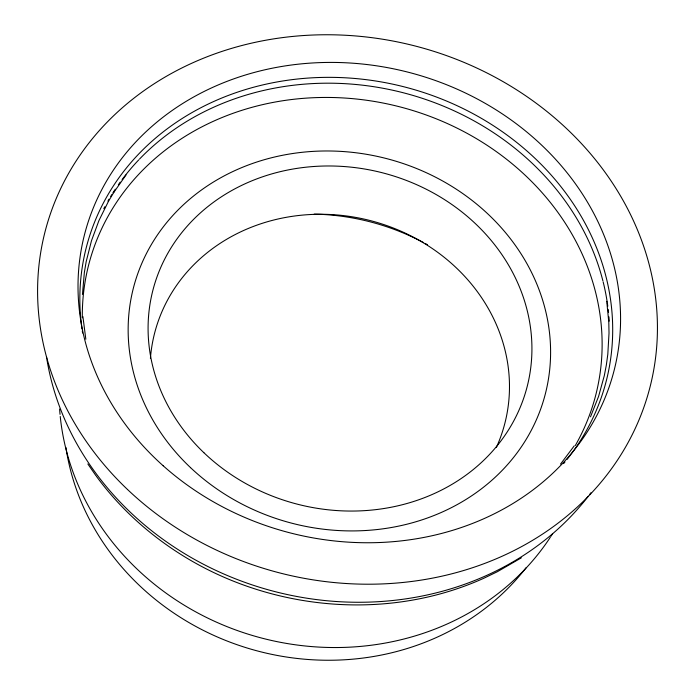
<?xml version="1.0" encoding="UTF-8"?>
<svg xmlns="http://www.w3.org/2000/svg" width="695" height="695" viewBox="0 0 695 695"><rect width="100%" height="100%" fill="white"/><g stroke="black" fill="none" stroke-linecap="round" stroke-linejoin="round"><path stroke-width="1.04" d="M82.453 294.419L84.364 272.423L86.189 261.633L91.471 240.765L98.942 220.55L108.368 201.515L113.832 192.315M590.515 416.826L598.586 396.402L604.311 375.63L606.344 365.014L607.804 354.354L609.02 333.131L608.803 322.428L606.761 301.352M113.728 192.489L126.021 174.992M574.218 445.886L560.509 464.112M521.337 557.833L497.229 571.785L483.894 578.214C387.74 621.643 271.015 610.792 182.055 555.166L181.786 554.992C148.704 534.316 119.314 507.637 96.266 476.118M87.839 463.965L95.867 475.571M85.824 339.195L82.913 316.616M81.984 328.883A268.418 234.667 14.5 0 1 404.577 86.962A268.418 234.667 14.5 0 1 570.838 454.504M570.213 455.347A268.418 234.667 14.5 0 1 566.981 459.491M564.992 461.958A268.418 234.667 14.5 0 1 563.645 463.582M82.618 333.035A268.418 234.667 14.5 0 1 82.297 330.959M103.807 208.63A266.48 233.442 14.5 0 1 104.815 206.728M107.942 201.072A266.48 233.442 14.5 0 1 109.019 199.213M110.679 196.45A266.48 233.442 14.5 0 1 111.808 194.617M112.955 192.793A266.48 233.442 14.5 0 1 115.3 189.196M118.332 184.757A266.48 233.442 14.5 0 1 120.209 182.133M122.12 179.545A266.48 233.442 14.5 0 1 138.765 159.859M139.513 159.085A266.48 233.442 14.5 0 1 404.698 93.13A266.48 233.442 14.5 0 1 602.895 280.858M603.156 281.901A266.48 233.442 14.5 0 1 607.178 301.917M607.334 302.977A266.48 233.442 14.5 0 1 607.786 306.174M608.186 309.371A266.48 233.442 14.5 0 1 608.533 312.576M608.924 316.851A266.48 233.442 14.5 0 1 609.237 321.142M82.314 317.858A261.763 230.436 14.5 0 1 400.025 106.9A261.763 230.436 14.5 0 1 575.295 445.556M150.415 358.385A180.839 162.812 14.5 0 1 370.287 220.584A180.839 162.812 14.5 0 1 496.352 447.458M590.898 492.781A298.998 263.561 14.5 0 1 589.595 494.519M588.274 496.239A298.998 263.561 14.5 0 1 276.68 592.053A298.998 263.561 14.5 0 1 47.008 359.967M46.826 358.889A298.998 263.561 14.5 0 1 46.487 356.743M552.647 533.647A265.142 240.774 14.5 0 1 550.935 536.332M550.353 537.218A265.142 240.774 14.5 0 1 265.742 639.096A265.142 240.774 14.5 0 1 60.239 416.47M60.031 414.35A265.142 240.774 14.5 0 1 59.605 409.06M526.184 567.641A255.508 233.972 14.5 0 1 260.616 651.78A255.508 233.972 14.5 0 1 66.564 451.533M66.39 450.508A255.508 233.972 14.5 0 1 65.903 447.424M314.201 214.121A223.773 204.712 14.5 0 1 423.646 242.633M425.522 243.641A223.773 204.712 14.5 0 1 427.39 244.666M203.861 452.68A193.236 171.066 14.5 0 0 525.229 393.466A193.236 171.066 14.5 0 0 290.918 169.398A193.236 171.066 14.5 0 0 203.861 452.68M127.515 489.497A312.298 272.032 14.5 0 0 646.567 399.199A312.298 272.032 14.5 0 0 268.452 39.745A312.298 272.032 14.5 0 0 127.515 489.497M163.195 465.78A273.378 237.786 14.5 0 0 613.285 373.589A273.378 237.786 14.5 0 0 271.397 68.388A273.378 237.786 14.5 0 0 163.195 465.78M190.569 467.666A212.67 188.362 14.5 0 0 543.603 400.172A212.67 188.362 14.5 0 0 283.951 155.011A212.67 188.362 14.5 0 0 190.569 467.666"/></g></svg>
